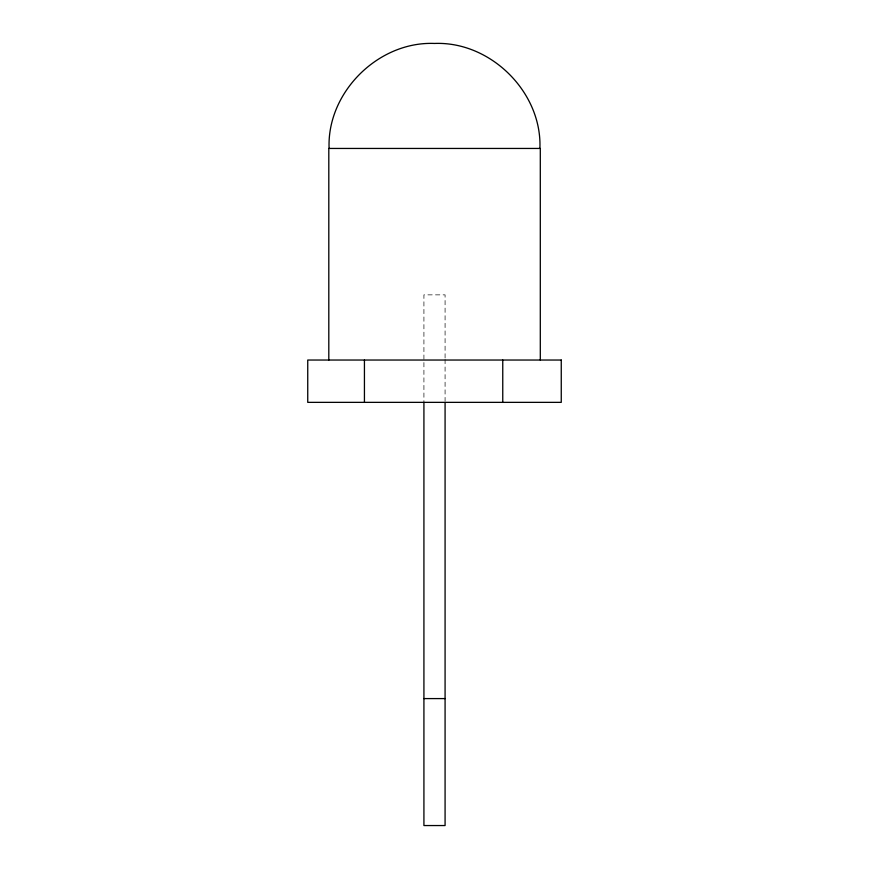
<?xml version="1.0" encoding="UTF-8"?>
<svg xmlns="http://www.w3.org/2000/svg" width="869" height="869" viewBox="0 0 869 869"><rect width="100%" height="100%" fill="white"/><g stroke="black" fill="none" stroke-linecap="round" stroke-linejoin="round"><path stroke-width="0.65" stroke-dasharray="4.34 3.26" d="M445.08 358.017L445.08 294.863L423.92 294.863L423.92 402.358M445.08 359.364L445.08 401.011"/><path stroke-width="1.3" d="M539.899 148.447C542.213 92.288 490.616 41.158 434.5 43.45C378.384 41.158 326.787 92.288 329.101 148.447M423.92 698.589L445.08 698.589M540.301 360.038L540.301 148.447L328.808 148.447L328.808 360.038M502.76 360.038L502.76 402.358M445.08 402.358L445.08 825.55L423.92 825.55L423.92 402.358M364.437 360.038L364.437 402.358M561.255 360.038L307.745 360.038L307.745 402.358L561.255 402.358L561.255 360.038"/></g></svg>
